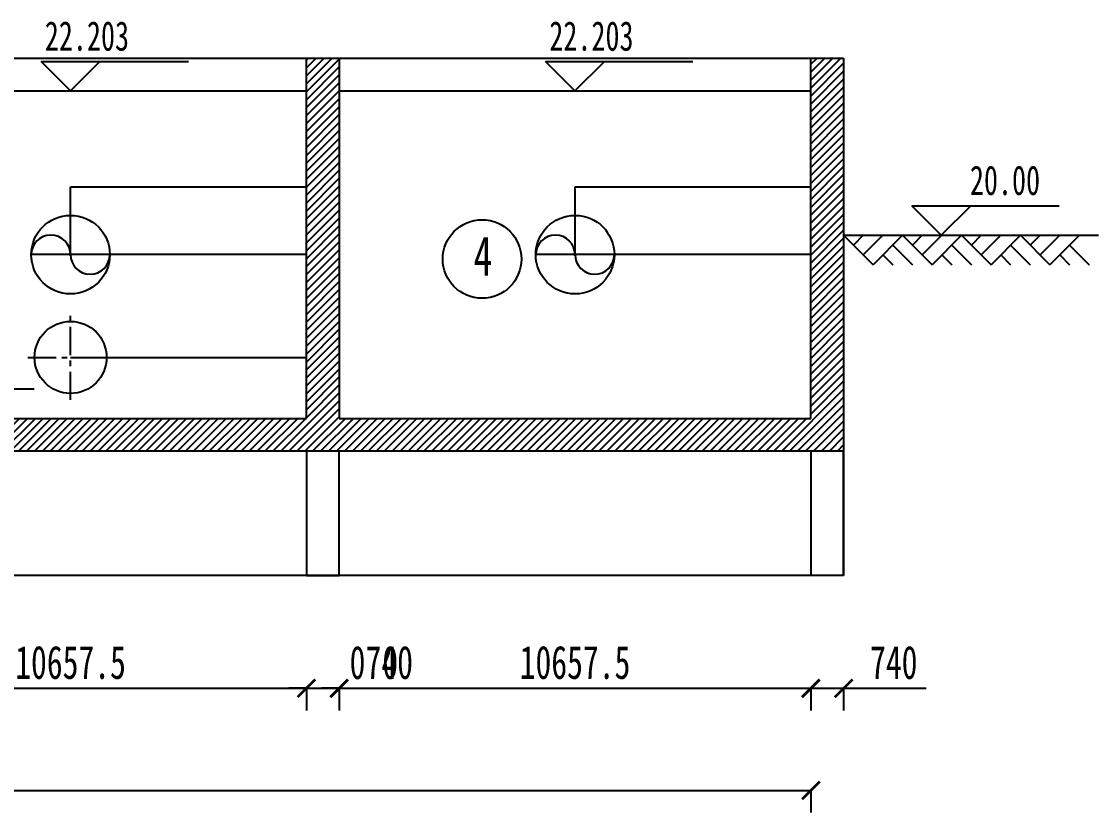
# Model space of a CAD drawing. Header units: millimetres. Extents: x 738100 to 1284508, y 138373 to 260796.
# Drawn here: x 1197676 to 1222006, y 167851 to 185721 of the extents above; entities that cross this region are included whole.
import ezdxf

# ---------------------------------------------------------------- set-up
doc = ezdxf.new("R2010")
doc.units = ezdxf.units.MM
doc.linetypes.add('CENTER', pattern=[50.8, 31.75, -6.35, 6.35, -6.35])
doc.layers.add('轴线', color=6, linetype='CENTER')
doc.styles.get("Standard").update_dxf_attribs({"font": 'txt', "bigfont": 'gbcbig.shx'})
doc.styles.add('样式 3', font='', dxfattribs={"width": 0.7, "height": 1000})
doc.styles.add('长仿宋', font='simfang.ttf', dxfattribs={"width": 0.7})
doc.styles.add('长仿宋体', font='simfang.ttf', dxfattribs={"width": 0.7})
doc.styles.get('样式 3').set_extended_font_data('FangSong_GB2312')
doc.dimstyles.new('ISO-25', dxfattribs={"dimtxt": 2.5, "dimasz": 2.5, "dimexe": 1.25, "dimexo": 0.625, "dimtad": 1, "dimtxsty": 'Standard', "dimcen": 2.5, "dimadec": 0, "dimazin": 0, "dimtfac": 1, "dimtmove": 0, "dimatfit": 3, "dimfxl": 1, "dimarcsym": 0})
doc.dimstyles.new('副本ISO-25', dxfattribs={"dimtxt": 750, "dimasz": 400, "dimexe": 500, "dimexo": 200, "dimgap": 200, "dimtad": 1, "dimdec": 1, "dimdsep": 46, "dimtxsty": '长仿宋', "dimblk": 'ARCHTICK', "dimcen": 200, "dimadec": 0, "dimazin": 0, "dimtfac": 1, "dimtdec": 1, "dimtmove": 0, "dimatfit": 3, "dimldrblk": 'ARCHTICK', "dimfxl": 0.5, "dimfxlon": 1, "dimarcsym": 0})

# ---------------------------------------------------------------- blocks, each defined once
blk = doc.blocks.new('biao')
for p, q in [((39035, 59304), (42035, 59304)), ((39035, 59304), (39635, 59304)), ((39635, 58704), (39035, 59304)), ((39635, 58704), (40235, 59304))]:
    blk.add_line(p, q)
blk = doc.blocks.new('*D177')
at = {"color": 0, "lineweight": -2, "ltscale": 20, "transparency": 16777216}
for p, q in [((1198784, 180455), (1198784, 181986)), ((1198786, 181984), (1204109, 181984)), ((1204112, 180455), (1204112, 181986))]:
    blk.add_line(p, q, dxfattribs=at)
at = {"color": 0, "ltscale": 20, "transparency": 16777216}
for points in [[(1198786, 181985), (1198786, 181984), (1198784, 181984)], [(1204109, 181985), (1204109, 181984), (1204112, 181984)]]:
    blk.add_solid(points, dxfattribs=at)
at = {"layer": 'Defpoints', "color": 0, "ltscale": 20, "transparency": 16777216}
for p in [(1204112, 181984), (1198784, 180454), (1204112, 180454)]:
    blk.add_point(p, dxfattribs=at)
at = {"color": 0, "ltscale": 20, "transparency": 16777216, "insert": (1201448, 181986), "char_height": 2.5, "attachment_point": 5}
blk.add_mtext('5328', dxfattribs=at)
blk = doc.blocks.new('*D178')
at = {"color": 0, "lineweight": -2, "ltscale": 20, "transparency": 16777216}
for p, q in [((1210181, 180455), (1210181, 181986)), ((1210184, 181984), (1215507, 181984)), ((1215509, 180455), (1215509, 181986))]:
    blk.add_line(p, q, dxfattribs=at)
at = {"color": 0, "ltscale": 20, "transparency": 16777216}
for points in [[(1210184, 181985), (1210184, 181984), (1210181, 181984)], [(1215507, 181985), (1215507, 181984), (1215509, 181984)]]:
    blk.add_solid(points, dxfattribs=at)
at = {"layer": 'Defpoints', "color": 0, "ltscale": 20, "transparency": 16777216}
for p in [(1215509, 181984), (1210181, 180454), (1215509, 180454)]:
    blk.add_point(p, dxfattribs=at)
at = {"color": 0, "ltscale": 20, "transparency": 16777216, "insert": (1212845, 181986), "char_height": 2.5, "attachment_point": 5}
blk.add_mtext('5328', dxfattribs=at)
blk = doc.blocks.new('*D179')
at = {"color": 0, "lineweight": -2, "ltscale": 20, "transparency": 16777216}
for p, q in [((1198783, 178133), (1198783, 178133)), ((1198785, 178132), (1204109, 178132)), ((1204112, 178133), (1204112, 178133))]:
    blk.add_line(p, q, dxfattribs=at)
at = {"color": 0, "ltscale": 20, "transparency": 16777216}
for points in [[(1198785, 178133), (1198785, 178132), (1198783, 178132)], [(1204109, 178133), (1204109, 178132), (1204112, 178132)]]:
    blk.add_solid(points, dxfattribs=at)
at = {"layer": 'Defpoints', "color": 0, "ltscale": 20, "transparency": 16777216}
for p in [(1198783, 178132), (1204112, 178132), (1204112, 178132)]:
    blk.add_point(p, dxfattribs=at)
at = {"color": 0, "ltscale": 20, "transparency": 16777216, "insert": (1201447, 178134), "char_height": 2.5, "attachment_point": 5}
blk.add_mtext('5328,74', dxfattribs=at)
blk = doc.blocks.new('_ArchTick')
at = {"color": 0, "linetype": 'ByBlock', "lineweight": 25, "const_width": 0.15}
blk.add_lwpolyline([(-0.5, -0.5), (0.5, 0.5)], dxfattribs=at)
blk = doc.blocks.new('*D182')
at = {"color": 0, "lineweight": -2, "ltscale": 10, "transparency": 16777216}
for p, q in [((1148606, 168352), (1148606, 167851)), ((1148606, 168351), (1215509, 168351)), ((1215509, 168352), (1215509, 167851))]:
    blk.add_line(p, q, dxfattribs=at)
at = {"layer": 'Defpoints', "color": 0, "ltscale": 10, "transparency": 16777216}
for p in [(1148606, 176754), (1215509, 176754), (1215509, 168351)]:
    blk.add_point(p, dxfattribs=at)
at = {"color": 0, "lineweight": -2, "ltscale": 10, "transparency": 16777216, "xscale": 400, "yscale": 400, "zscale": 400, "rotation": 180}
blk.add_blockref('_ArchTick', (1148606, 168351), dxfattribs=at)
at = {"color": 0, "lineweight": -2, "ltscale": 10, "transparency": 16777216, "xscale": 400, "yscale": 400, "zscale": 400}
blk.add_blockref('_ArchTick', (1215509, 168351), dxfattribs=at)
at = {"color": 0, "ltscale": 10, "transparency": 16777216, "insert": (1182057, 168933), "char_height": 750, "attachment_point": 5, "style": '长仿宋'}
blk.add_mtext('66903.4', dxfattribs=at)
blk = doc.blocks.new('*D312')
at = {"layer": 'Defpoints', "color": 0, "linetype": 'ByBlock', "ltscale": 10, "transparency": 16777216}
for p in [(1204112, 176014), (1193454, 173199), (1204112, 170656)]:
    blk.add_point(p, dxfattribs=at)
at = {"layer": '轴线', "color": 0, "linetype": 'ByBlock', "lineweight": -2, "ltscale": 10, "transparency": 16777216}
for p, q in [((1193454, 170657), (1193454, 170156)), ((1193454, 170656), (1204112, 170656)), ((1204112, 170657), (1204112, 170156))]:
    blk.add_line(p, q, dxfattribs=at)
at = {"layer": '轴线', "color": 0, "linetype": 'ByBlock', "lineweight": -2, "ltscale": 10, "transparency": 16777216, "xscale": 400, "yscale": 400, "zscale": 400, "rotation": 180}
blk.add_blockref('_ArchTick', (1193454, 170656), dxfattribs=at)
at = {"layer": '轴线', "color": 0, "linetype": 'ByBlock', "lineweight": -2, "ltscale": 10, "transparency": 16777216, "xscale": 400, "yscale": 400, "zscale": 400}
blk.add_blockref('_ArchTick', (1204112, 170656), dxfattribs=at)
at = {"layer": '轴线', "color": 0, "linetype": 'ByBlock', "ltscale": 10, "transparency": 16777216, "insert": (1198783, 171238), "char_height": 750, "attachment_point": 5, "style": '长仿宋'}
blk.add_mtext('10657.5', dxfattribs=at)
blk = doc.blocks.new('*D313')
at = {"layer": 'Defpoints', "color": 0, "linetype": 'ByBlock', "ltscale": 10, "transparency": 16777216}
for p in [(1204112, 176014), (1204112, 173208), (1204112, 170656)]:
    blk.add_point(p, dxfattribs=at)
at = {"layer": '轴线', "color": 0, "linetype": 'ByBlock', "lineweight": -2, "ltscale": 10, "transparency": 16777216}
for p, q in [((1204112, 170656), (1203712, 170656)), ((1204112, 170657), (1204112, 170156)), ((1204112, 170657), (1204112, 170156)), ((1204112, 170656), (1205621, 170656)), ((1204112, 170656), (1204112, 170656))]:
    blk.add_line(p, q, dxfattribs=at)
at = {"layer": '轴线', "color": 0, "linetype": 'ByBlock', "lineweight": -2, "ltscale": 10, "transparency": 16777216, "xscale": 400, "yscale": 400, "zscale": 400}
blk.add_blockref('_ArchTick', (1204112, 170656), dxfattribs=at)
at = {"layer": '轴线', "color": 0, "linetype": 'ByBlock', "lineweight": -2, "ltscale": 10, "transparency": 16777216, "xscale": 400, "yscale": 400, "zscale": 400, "rotation": 180}
blk.add_blockref('_ArchTick', (1204112, 170656), dxfattribs=at)
at = {"layer": '轴线', "color": 0, "linetype": 'ByBlock', "ltscale": 10, "transparency": 16777216, "insert": (1205266, 171236), "char_height": 750, "attachment_point": 5, "style": '长仿宋'}
blk.add_mtext('0', dxfattribs=at)
blk = doc.blocks.new('*D314')
at = {"layer": 'Defpoints', "color": 0, "linetype": 'ByBlock', "ltscale": 10, "transparency": 16777216}
for p in [(1204852, 176014), (1204112, 173208), (1204852, 170656)]:
    blk.add_point(p, dxfattribs=at)
at = {"layer": '轴线', "color": 0, "linetype": 'ByBlock', "lineweight": -2, "ltscale": 10, "transparency": 16777216}
for p, q in [((1204112, 170657), (1204112, 170156)), ((1204112, 170656), (1204852, 170656)), ((1204852, 170657), (1204852, 170156)), ((1204852, 170656), (1206717, 170656))]:
    blk.add_line(p, q, dxfattribs=at)
at = {"layer": '轴线', "color": 0, "linetype": 'ByBlock', "lineweight": -2, "ltscale": 10, "transparency": 16777216, "xscale": 400, "yscale": 400, "zscale": 400, "rotation": 180}
blk.add_blockref('_ArchTick', (1204112, 170656), dxfattribs=at)
at = {"layer": '轴线', "color": 0, "linetype": 'ByBlock', "lineweight": -2, "ltscale": 10, "transparency": 16777216, "xscale": 400, "yscale": 400, "zscale": 400}
blk.add_blockref('_ArchTick', (1204852, 170656), dxfattribs=at)
at = {"layer": '轴线', "color": 0, "linetype": 'ByBlock', "ltscale": 10, "transparency": 16777216, "insert": (1205984, 171236), "char_height": 750, "attachment_point": 5, "style": '长仿宋'}
blk.add_mtext('740', dxfattribs=at)
blk = doc.blocks.new('*D315')
at = {"layer": 'Defpoints', "color": 0, "linetype": 'ByBlock', "ltscale": 10, "transparency": 16777216}
for p in [(1204852, 176014), (1204852, 173208), (1204852, 170656)]:
    blk.add_point(p, dxfattribs=at)
at = {"layer": '轴线', "color": 0, "linetype": 'ByBlock', "lineweight": -2, "ltscale": 10, "transparency": 16777216}
for p, q in [((1204852, 170656), (1204452, 170656)), ((1204852, 170657), (1204852, 170156)), ((1204852, 170657), (1204852, 170156)), ((1204852, 170656), (1206361, 170656)), ((1204852, 170656), (1204852, 170656))]:
    blk.add_line(p, q, dxfattribs=at)
at = {"layer": '轴线', "color": 0, "linetype": 'ByBlock', "lineweight": -2, "ltscale": 10, "transparency": 16777216, "xscale": 400, "yscale": 400, "zscale": 400}
blk.add_blockref('_ArchTick', (1204852, 170656), dxfattribs=at)
at = {"layer": '轴线', "color": 0, "linetype": 'ByBlock', "lineweight": -2, "ltscale": 10, "transparency": 16777216, "xscale": 400, "yscale": 400, "zscale": 400, "rotation": 180}
blk.add_blockref('_ArchTick', (1204852, 170656), dxfattribs=at)
at = {"layer": '轴线', "color": 0, "linetype": 'ByBlock', "ltscale": 10, "transparency": 16777216, "insert": (1206006, 171236), "char_height": 750, "attachment_point": 5, "style": '长仿宋'}
blk.add_mtext('0', dxfattribs=at)
blk = doc.blocks.new('*D316')
at = {"layer": 'Defpoints', "color": 0, "linetype": 'ByBlock', "ltscale": 10, "transparency": 16777216}
for p in [(1204852, 173208), (1215509, 173210), (1215509, 170656)]:
    blk.add_point(p, dxfattribs=at)
at = {"layer": '轴线', "color": 0, "linetype": 'ByBlock', "lineweight": -2, "ltscale": 10, "transparency": 16777216}
for p, q in [((1204852, 170657), (1204852, 170156)), ((1204852, 170656), (1215509, 170656)), ((1215509, 170657), (1215509, 170156))]:
    blk.add_line(p, q, dxfattribs=at)
at = {"layer": '轴线', "color": 0, "linetype": 'ByBlock', "lineweight": -2, "ltscale": 10, "transparency": 16777216, "xscale": 400, "yscale": 400, "zscale": 400, "rotation": 180}
blk.add_blockref('_ArchTick', (1204852, 170656), dxfattribs=at)
at = {"layer": '轴线', "color": 0, "linetype": 'ByBlock', "lineweight": -2, "ltscale": 10, "transparency": 16777216, "xscale": 400, "yscale": 400, "zscale": 400}
blk.add_blockref('_ArchTick', (1215509, 170656), dxfattribs=at)
at = {"layer": '轴线', "color": 0, "linetype": 'ByBlock', "ltscale": 10, "transparency": 16777216, "insert": (1210180, 171238), "char_height": 750, "attachment_point": 5, "style": '长仿宋'}
blk.add_mtext('10657.5', dxfattribs=at)
blk = doc.blocks.new('*D317')
at = {"layer": 'Defpoints', "color": 0, "linetype": 'ByBlock', "ltscale": 10, "transparency": 16777216}
for p in [(1215509, 173210), (1216249, 173204), (1216249, 170656)]:
    blk.add_point(p, dxfattribs=at)
at = {"layer": '轴线', "color": 0, "linetype": 'ByBlock', "lineweight": -2, "ltscale": 10, "transparency": 16777216}
for p, q in [((1215509, 170657), (1215509, 170156)), ((1215509, 170656), (1216249, 170656)), ((1216249, 170657), (1216249, 170156)), ((1216249, 170656), (1218114, 170656))]:
    blk.add_line(p, q, dxfattribs=at)
at = {"layer": '轴线', "color": 0, "linetype": 'ByBlock', "lineweight": -2, "ltscale": 10, "transparency": 16777216, "xscale": 400, "yscale": 400, "zscale": 400, "rotation": 180}
blk.add_blockref('_ArchTick', (1215509, 170656), dxfattribs=at)
at = {"layer": '轴线', "color": 0, "linetype": 'ByBlock', "lineweight": -2, "ltscale": 10, "transparency": 16777216, "xscale": 400, "yscale": 400, "zscale": 400}
blk.add_blockref('_ArchTick', (1216249, 170656), dxfattribs=at)
at = {"layer": '轴线', "color": 0, "linetype": 'ByBlock', "ltscale": 10, "transparency": 16777216, "insert": (1217382, 171236), "char_height": 750, "attachment_point": 5, "style": '长仿宋'}
blk.add_mtext('740', dxfattribs=at)

msp = doc.modelspace()

# ---------------------------------------------------------------- hatches: boundary and pattern name
at = {"layer": '轴线', "linetype": 'ByBlock', "ltscale": 10}
h = msp.add_hatch(dxfattribs=at)
h.set_pattern_fill('ANSI31', color=0, scale=40)
h.paths.add_polyline_path([(1157578.18, 184893.906), (1156838.18, 184893.906), (1156838.18, 176753.906), (1148605.74, 176753.906), (1148605.74, 184893.906), (1147865.74, 184893.906), (1147865.74, 176013.906), (1216249.14, 176013.906), (1216249.14, 184893.906), (1215509.14, 184893.906), (1215509.14, 176753.906), (1204851.66, 176753.906), (1204851.66, 184893.906), (1204111.66, 184893.906), (1204111.66, 176753.906), (1193454.18, 176753.906), (1193454.18, 184893.906), (1192714.18, 184893.906), (1192714.18, 176753.906), (1184485.18, 176753.906), (1184485.18, 184893.906), (1183745.18, 184893.906), (1183745.18, 176753.906), (1175516.18, 176753.906), (1175516.18, 184893.906), (1174776.18, 184893.906), (1174776.18, 176753.906), (1166547.18, 176753.906), (1166547.18, 184893.906), (1165807.18, 184893.906), (1165807.18, 176753.906), (1157578.18, 176753.906)])
h.paths.add_polyline_path([(1163896.364, 177791.591), (1166449.364, 177791.591), (1166449.364, 178790.591), (1163896.364, 178790.591)], flags=25)

# ---------------------------------------------------------------- linework, layer by layer
at = {"color": 0, "ltscale": 20}
for p, q in [((1182049.3, 184893.906), (1215509.14, 184893.906)), ((1204111.66, 176753.906), (1204111.66, 184893.906)), ((1204111.66, 180453.906), (1198783.66, 180453.906)), ((1215509.14, 180453.906), (1210181.14, 180453.906)), ((1204111.66, 176013.906), (1204111.66, 173208.272)), ((1204851.66, 173208.272), (1204851.66, 176013.906)), ((1215509.14, 176010.114), (1215509.14, 173209.608)), ((1216249.14, 176013.906), (1216249.14, 173203.96)), ((1216249.14, 173203.96), (1216249.14, 176000.192)), ((1148605.74, 173209.224), (1216249.14, 173209.224)), ((1204111.66, 173208.272), (1204851.66, 173208.272))]:
    msp.add_line(p, q, dxfattribs=at)
at = {"ltscale": 20}
for p, q in [((1204111.66, 184893.906), (1204851.66, 184893.906)), ((1204851.66, 184893.906), (1204851.66, 176753.906)), ((1215509.14, 176753.906), (1215509.14, 184893.906)), ((1215509.14, 184893.906), (1216249.14, 184893.906)), ((1216249.14, 184893.906), (1216249.14, 176013.906)), ((1193454.18, 176753.906), (1204111.66, 176753.906)), ((1204851.66, 176753.906), (1215509.14, 176753.906)), ((1216249.14, 176013.906), (1147865.74, 176013.906))]:
    msp.add_line(p, q, dxfattribs=at)
at = {"color": 4, "ltscale": 20}
for p, q in [((1193454.18, 184153.906), (1204111.66, 184153.906)), ((1204851.66, 184153.906), (1215509.14, 184153.906))]:
    msp.add_line(p, q, dxfattribs=at)
for p, q in [((1216249.14, 180893.466), (1222006.25, 180893.466)), ((1216249.14, 180893.466), (1222006.25, 180893.466)), ((1216249.14, 180893.466), (1216915.14, 180227.466)), ((1216693.14, 180893.466), (1216470.454, 180670.779)), ((1217137.14, 180893.466), (1216692.454, 180448.779)), ((1217581.14, 180893.466), (1216915.14, 180227.466)), ((1217581.14, 180893.466), (1218247.14, 180227.466)), ((1218025.14, 180893.466), (1217802.454, 180670.779)), ((1218469.14, 180893.466), (1218024.454, 180448.779)), ((1218913.14, 180893.466), (1218247.14, 180227.466)), ((1218913.14, 180893.466), (1219579.14, 180227.466)), ((1219357.14, 180893.466), (1219134.454, 180670.779)), ((1219801.14, 180893.466), (1219356.454, 180448.779)), ((1220245.14, 180893.466), (1219579.14, 180227.466)), ((1220245.14, 180893.466), (1220911.14, 180227.466)), ((1220689.14, 180893.466), (1220466.454, 180670.779)), ((1221133.14, 180893.466), (1220688.454, 180448.779)), ((1221577.14, 180893.466), (1220911.14, 180227.466)), ((1217358.663, 180670.989), (1217802.186, 180227.466)), ((1218690.663, 180670.989), (1219134.186, 180227.466)), ((1220022.663, 180670.989), (1220466.186, 180227.466)), ((1221354.663, 180670.989), (1221798.186, 180227.466)), ((1199671.167, 180453.906), (1197895.167, 180453.906)), ((1211069.14, 180453.906), (1209293.14, 180453.906)), ((1217136.663, 180448.989), (1217358.186, 180227.466)), ((1218468.663, 180448.989), (1218690.186, 180227.466)), ((1219800.663, 180448.989), (1220022.186, 180227.466)), ((1221132.663, 180448.989), (1221354.186, 180227.466))]:
    msp.add_line(p, q)
for centre, radius in [((1198783.167, 180453.906), 888), ((1210181.14, 180453.906), 888), ((1198783.167, 180453.906), 14.8), ((1210181.14, 180453.906), 14.8)]:
    msp.add_circle(centre, radius)
at = {"ltscale": 20}
for centre, radius in [((1208080.981, 180355.54), 888), ((1198782.92, 178132.237), 814)]:
    msp.add_circle(centre, radius, dxfattribs=at)
for centre, start, end in [((1198339.167, 180453.906), 0, 180), ((1209737.14, 180453.906), 0, 180), ((1199227.167, 180453.906), 180, 0), ((1210625.14, 180453.906), 180, 0)]:
    msp.add_arc(centre, 444, start, end)
at = {"layer": '轴线', "color": 4, "ltscale": 10}
msp.add_line((1148605.74, 184893.906), (1216249.14, 184893.906), dxfattribs=at)
at = {"layer": '轴线', "ltscale": 20}
for p, q in [((1198782.92, 177170.237), (1198782.92, 179094.237)), ((1197820.92, 178132.237), (1199744.92, 178132.237))]:
    msp.add_line(p, q, dxfattribs=at)
at = {"layer": '轴线', "ltscale": 10}
msp.add_line((1215509.14, 176013.906), (1215509.14, 176010.114), dxfattribs=at)

# ---------------------------------------------------------------- block references
at = {"xscale": 1.11, "yscale": 1.11, "zscale": 1.11}
for p in [(1154787.578, 118992.098), (1166185.058, 118992.098), (1174460.295, 115731.658), (1151305.903, 111592.098)]:
    msp.add_blockref('biao', p, dxfattribs=at)

# ---------------------------------------------------------------- texts
at = {"attachment_point": 1}
for s, insert, char_height, width, style in [('22.203', (1198201.8, 185728.091), 666, 1087.37947, '样式 3'), ('22.203', (1209599.28, 185728.091), 666, 1087.37947, '样式 3'), ('20.00', (1219102.006, 182467.651), 666, 1087.37947, '样式 3'), ('4', (1207888.136, 180870.63), 888, 37675.94192, '长仿宋体')]:
    msp.add_mtext(s, dxfattribs=dict(at, insert=insert, char_height=char_height, width=width, style=style))

# ---------------------------------------------------------------- dimensions: what is measured, and where the dimension line sits
at = {"color": 0, "ltscale": 20}
for base, p1, p2, picture, middle in [((1204111.66, 181984.429), (1198783.66, 180453.906), (1204111.66, 180453.906), '*D177', (1201447.66, 181984.429)), ((1215509.14, 181984.429), (1210181.14, 180453.906), (1215509.14, 180453.906), '*D178', (1212845.14, 181984.429))]:
    dim = msp.add_linear_dim(base=base, p1=p1, p2=p2, dimstyle='ISO-25', dxfattribs=at)
    dim.commit()
    dim.dimension.update_dxf_attribs({"geometry": picture, "text_midpoint": middle, "dimtype": 160})
at = {"ltscale": 20}
dim = msp.add_linear_dim(base=(1204111.66, 178132.237), p1=(1198782.92, 178132.237), p2=(1204111.66, 178132.237), dimstyle='ISO-25', dxfattribs=at)
dim.commit()
dim.dimension.update_dxf_attribs({"geometry": '*D179', "text_midpoint": (1201447.29, 178134.32)})
at = {"color": 2, "ltscale": 10}
dim = msp.add_linear_dim(base=(1215509.14, 168351.136), p1=(1148605.74, 176753.906), p2=(1215509.14, 176753.906), dimstyle='副本ISO-25', dxfattribs=at)
dim.commit()
dim.dimension.update_dxf_attribs({"geometry": '*D182', "text_midpoint": (1182057.44, 168932.565)})
at = {"layer": '轴线', "color": 0, "linetype": 'ByBlock', "ltscale": 10}
for base, p1, p2, picture, middle in [((1204111.66, 170656.409), (1193454.18, 173198.94), (1204111.66, 176013.906), '*D312', (1198782.92, 171237.838)), ((1204111.660329328, 170656.409160029), (1204111.660329328, 176013.906044693), (1204111.660329328, 173208.271809266), '*D313', (1205266.160329328, 171235.694874315)), ((1204851.66, 170656.409), (1204111.66, 173208.272), (1204851.66, 176013.906), '*D314', (1205984.16, 171235.695)), ((1204851.660327478, 170656.409160029), (1204851.660327478, 176013.906044693), (1204851.660327478, 173208.271809266), '*D315', (1206006.160327478, 171235.694874315)), ((1215509.14, 170656.409), (1204851.66, 173208.272), (1215509.14, 173209.608), '*D316', (1210180.4, 171237.838)), ((1216249.14, 170656.409), (1215509.14, 173209.608), (1216249.14, 173203.96), '*D317', (1217381.64, 171235.695))]:
    dim = msp.add_linear_dim(base=base, p1=p1, p2=p2, dimstyle='副本ISO-25', dxfattribs=at)
    dim.commit()
    dim.dimension.update_dxf_attribs({"geometry": picture, "text_midpoint": middle})

doc.saveas('drawing.dxf')
